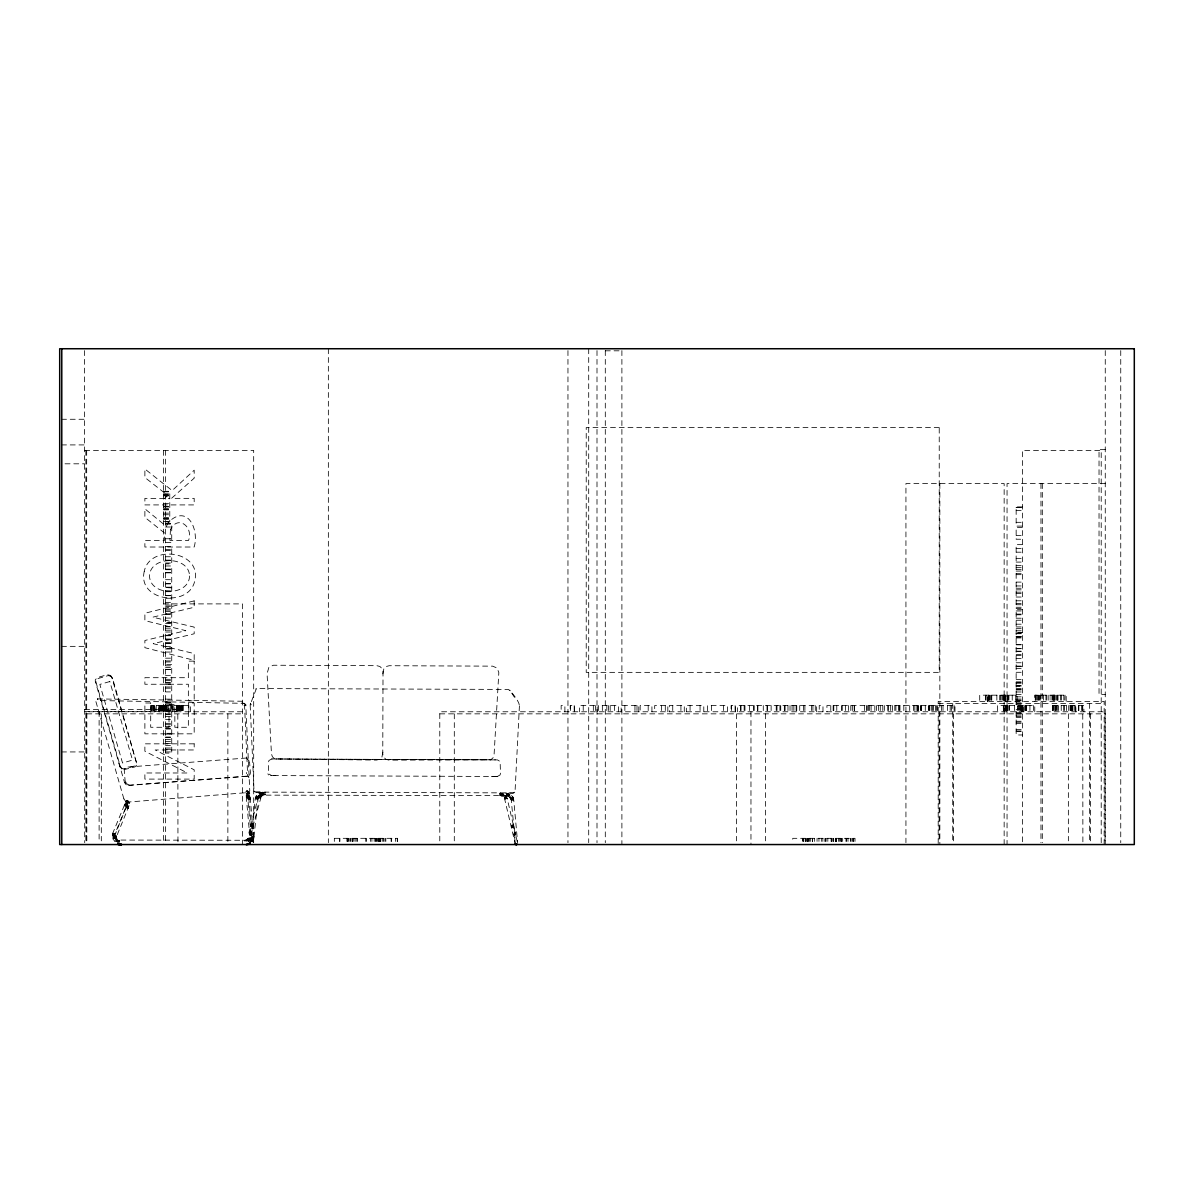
<?xml version="1.0" encoding="UTF-8"?>
<svg xmlns="http://www.w3.org/2000/svg" width="1194" height="1194" viewBox="0 0 1194 1194"><rect width="100%" height="100%" fill="white"/><g stroke="black" fill="none" stroke-linecap="round" stroke-linejoin="round"><path stroke-width="0.75" stroke-dasharray="5 3.75" d="M514.898 837.531L511.256 800.144L510.748 798.055L506.316 795.622L260.113 795.129L265.531 793.771M127.325 800.308L127.833 801.667L127.325 800.308L126.206 800.861L112.788 833.128L112.206 835.904L113.206 839.516L115.952 842.158M126.698 800.443L127.31 801.308M127.997 805.219L125.698 802.398M253.68 837.367L249.859 793.965L247.71 790.95L246.457 790.95L246.009 792.652L248.173 795.801M250.74 842.546L249.158 831.666L258.292 797.174L261.904 792.935L265.575 792.338M248.471 841.755L251.203 839.039L252.188 835.307L249.68 834.875L245.845 792.025M115.714 838.233L115.788 836.113M249.874 799.473L249.979 796.711M248.143 799.652L248.889 796.502L249.277 799.502M115.087 838.278L115.191 835.875M519.42 705.833L515.062 791.189L514.017 792.891L255.8 792.1L254.009 791.055L250.173 704.714L256.411 688.565L508.286 689.431C511.316 690.804 522.688 706.281 518.196 705.848M114.057 835.636L114.221 833.487M382.856 673.864L383.856 668.744L386.14 666.521L389.244 665.715L492.615 666.148L497.122 668.073L498.823 672.595L494.077 754.802L493.122 757.697L490.868 759.787L388.99 760.13L385.871 759.294L383.602 757.056L382.767 754.011L383.02 671.789L382.184 668.73L379.916 666.491L376.797 665.67L273.441 665.237L268.919 667.118L267.068 673.714L271.471 753.877L272.396 756.787L274.665 758.891L376.543 760.071L379.647 759.265L381.931 757.056L382.931 751.922M113.624 833.248L114.281 838.606L116.564 840.8L119.669 841.263M248.636 799.577L248.889 796.502M116.161 838.128L116.311 836.248M114.46 838.248L114.684 835.591M246.412 773.667L246.531 772.473M253.352 842.113L253.934 836.994L251.516 836.203L255.247 798.846L256.217 795.831L258.964 793.114L262.695 792.249L259.292 793.637L262.68 793.279M253.934 836.994L258.247 796.995L257.486 799.084M251.665 826.606L251.859 824.755M114.52 835.74L114.728 833.77M127.161 808.323L127.31 806.92M112.818 835.636L113.102 833.114M252.262 826.755L252.486 824.905M250.874 841.86L251.621 836.233L253.785 837.024M127.474 804.846L127.683 802.726L114.43 835.218L113.848 837.994L114.863 841.621M251.979 837.322L251.755 836.233L253.262 836.397L251.785 840.412L249.516 842.68M126.564 808.084L126.773 806.607M251.053 826.442L251.337 824.487M127.698 808.457L127.922 807.069M127.624 803.308L127.937 800.532L129.952 803.517L116.639 836.248L117.012 840.397L118.848 842.173M253.218 842.606L251.546 831.725L251.262 833.651L253.038 824.89M247.248 793.906L248.158 791.398L252.158 834.681L249.695 835.322L247.218 839.621L244.725 840.277L117.102 840.054L115.37 838.307L115.027 834.009L114.534 836.054L128.474 801.637L127.131 803.413M251.038 824.173L250.606 826.293L251.412 823.711M126.057 807.816L126.445 806.219M252.859 826.815L261.202 796.622L260.62 797.726L262.978 795.159L265.561 794.473L263.053 795.01L265.546 794.547M249.128 832.367L248.949 832.979M252.859 841.143L253.8 836.77M112.37 836.069L113.057 833.531M114.012 837.845L114.743 835.203M251.083 841.322L251.576 840.949M116.176 837.845L116.654 836.099M125.683 805.801L126.251 803.801M256.606 798.965L257.322 796.443L262.725 792.831M257.203 799.025L257.859 796.756L256.994 799.04M125.086 805.562L125.639 803.652M259.695 798.204L262.456 794.607L265.575 793.503M255.979 798.905L256.785 796.129L255.755 798.905M126.206 806.084L126.788 804.129M259.068 798.055L259.605 796.279M114.072 836.173L114.684 834.188M112.833 836.173L113.564 833.815M260.262 798.189L260.68 796.831M252.68 826.741L253.412 824.442M124.564 805.443L125.131 803.681M257.71 799.099L260.202 795.264L262.71 794.488L260.113 795.129M114.161 834.054L113.46 836.218L114.296 839.233L116.579 841.427M114.475 837.74L115.281 835.337M250.8 834.099L251.262 832.725M258.546 797.771L259.217 795.861M115.714 837.74L116.385 835.86M126.489 806.338L127.131 804.502M252.232 826.591L253.128 824.114M253.232 841.531L251.382 841.486M251.024 826.278L251.964 823.696M115.878 835.576L115.102 837.695L115.937 841.307M256.352 798.98L257.277 796.473M251.635 826.427L252.591 823.845M252.009 841.337L253.038 839.352L252.621 841.516M250.173 834.248L250.725 832.979L249.113 833.606M249.546 834.069L250.083 832.964M261.904 792.935L265.561 792.159M124.236 805.607L124.907 804.278M126.161 806.502L126.907 805.099M258.635 797.01L259.591 795.294M127.758 808.069L128.683 806.472M126.131 807.413L127.191 805.622M124.519 805.86L125.251 804.666M125.624 806.383L126.4 805.129M259.188 796.995L262.426 793.488L265.546 793.129M260.337 797.413L261.053 796.264M250.307 703.893L250.755 703.191L250.173 704.714L251.456 704.744M128.191 803.129L128.803 802.189M127.251 807.786L128.34 806.099M126.654 807.547L127.803 805.786M125.027 806.144L125.788 804.98M259.814 797.144L260.665 795.861M129.34 803.607L129.4 802.398L128.833 803.234M514.748 792.174L512.987 793.159L505.166 793.07M255.725 689.028L256.188 688.669M251.576 835.427L252.158 834.681M246.606 793.816L247.71 793.1M246.113 793.473L247.083 793.264M248.874 841.725L251.352 837.427L247.367 793.965L247.68 795.458M249.501 842.904L251.77 840.636L252.471 836.994M250.113 838.292L247.83 840.561L244.725 841.501L247.859 840.815L250.128 838.546L250.382 834.71L252.188 835.307M164.578 498.361L167.817 495.48L144.877 477.496L144.877 468.988L172.16 490.585L194.189 470.182L194.189 478.167L171.503 498.361L194.189 498.361L194.189 504.913L144.877 504.913L144.877 498.361L169.772 498.555M247.218 839.621L249.188 837.949L244.74 840.472L247.292 839.695M97.669 698.893L97.714 699.654L97.804 698.788M126.489 803.308L127.788 802.681M247.083 790.786L248.009 793.95M125.967 802.935L127.146 802.801M513.181 799.98L512.778 796.891L510.062 794.144L506.331 793.129M253.979 836.457L252.68 836.785M513.614 799.935L512.778 796.891L513.614 799.935L512.256 797.189L512.584 800.04M262.725 793.458L259.904 794.711L262.68 794.398M245.919 705.415L244.024 705.475M262.143 794.055L265.575 792.861M247.68 791.846L246.009 791.398M262.755 795.01L265.561 794.085M262.695 792.667L258.964 793.114L262.71 792.129M244.725 840.874L247.531 840.039M259.053 793.249L262.695 792.249M497.361 776.503L500.062 774.951L500.48 773.399L500.122 761.473L497.435 759.906L489.794 759.802L271.65 758.966L268.948 760.518L268.531 762.071L268.486 772.443L268.904 773.996L271.59 775.563M244.74 840.934L247.546 840.263M262.113 793.07L265.546 792.532M262.964 794.592L265.546 794.294M259.561 794.204L262.68 793.906M275.769 775.518L270.247 775.563L498.689 776.503L489.719 776.399M255.8 792.1L260.083 792.055M605.298 350.812L621.895 350.812M61.476 419.273L84.595 419.273M61.476 444.914L84.595 444.914M1105.256 449.645L1099.032 449.645L1099.032 694.445L1105.256 694.445M84.714 450.392L253.68 450.392L253.68 842.68M65.028 463.809L84.595 463.809M1105.256 483.585L1007.049 483.585L1007.049 844.546M163.548 491.301L169.772 491.301L169.772 521.957L163.548 521.957M163.548 491.838L169.772 491.838M163.548 493.809L169.772 493.809M163.548 494.659L169.772 494.659M163.548 495.212L169.772 495.331M163.548 495.853L169.772 495.853M163.548 503.45L169.772 503.45M163.548 506.39L169.772 506.39M163.548 506.943L169.772 506.943M1022.377 506.928L1016.154 506.928L1016.154 526.106L1022.377 526.106M1016.154 507.346L1022.377 507.346M1016.154 507.569L1022.377 507.569M163.548 508.554L169.772 508.554M163.548 509.659L169.772 509.659M163.548 509.808L169.772 509.808M1016.154 510.569L1022.377 510.569M163.548 513.166L169.772 513.166M163.548 514.733L169.772 514.733M163.548 517.927L169.772 517.927M163.548 518.047L169.772 518.047M163.548 518.569L169.772 518.569M163.548 519.42L169.772 519.42M163.548 521.42L169.772 521.42M1016.154 522.315L1022.377 522.315M165.503 523.36L171.727 523.36L171.727 542.539L165.503 542.539M165.503 523.778L171.727 523.778M165.503 524.002L171.727 524.002M165.503 527.002L171.727 527.002M1022.377 527.479L1016.154 527.479L1016.154 539.24L1022.377 539.24M1016.154 535.509L1022.377 535.509M165.503 538.748L171.727 538.748M1022.377 544.643L1016.154 544.643L1016.154 608.507L1022.377 608.507M165.503 546.419L171.727 546.419L171.727 563.866L165.503 563.866M1016.154 548.374L1022.377 548.374M165.503 549.882L171.727 549.882M165.503 550.15L171.727 550.15M1016.154 552.195L1022.377 552.195M165.503 556.747L171.727 556.747M1016.154 558.359L1022.377 558.359M165.503 560.135L171.727 560.135M165.503 560.493L171.727 560.493M1016.154 562.09L1022.377 562.09M165.503 563.016L171.727 563.016M1016.154 565.404L1022.377 565.404M165.503 565.971L171.727 565.971L171.727 664.655L165.503 664.655M1016.154 567.329L1022.377 567.329M165.503 569.105L171.727 569.105M1016.154 569.344L1022.377 569.344M165.503 569.702L171.727 569.702M1016.154 571.075L1022.377 571.075M165.503 572.613L171.727 572.613M165.503 572.851L171.727 572.851M1016.154 573.672L1022.377 573.672M1016.154 574.672L1022.377 574.672M165.503 579.687L171.727 579.687M1016.154 582.105L1022.377 582.105M165.503 583.418L171.727 583.418M165.503 583.881L171.727 583.881M1016.154 585.956L1022.377 585.956M165.503 587.194L171.727 587.194M171.727 587.612L165.503 587.612L171.727 587.821M1016.154 588.239L1022.377 588.239M1016.154 589.836L1022.377 589.836M165.503 590.836L171.727 590.836M165.503 591.418L171.727 591.418M165.503 591.687L171.727 591.687M1016.154 592.179L1022.377 592.179M1016.154 593.567L1022.377 593.567M165.503 595.418L171.727 595.418M165.503 595.672L171.727 595.672M1016.154 597.03L1022.377 597.03M165.503 598.254L171.727 598.254M1016.154 600.791L1022.377 600.791M165.503 602.567L171.727 602.567M1016.154 603.537L1022.377 603.537M163.548 603.895L242.382 603.895L242.382 844.546M1016.154 604.731L1022.377 604.731M165.503 605.134L171.727 605.134M165.503 606.373L171.727 606.373M1016.154 607.268L1022.377 607.268M165.503 608.865L171.727 608.865M1022.377 609.701L1016.154 609.701L1016.154 706.803L1022.377 706.803M165.503 610.089L171.727 610.089M1016.154 610.955L1022.377 610.955M165.503 611.403L171.727 611.403M165.503 613.82L171.727 613.82M1016.154 614.089L1022.377 614.089M165.503 614.358L171.727 614.358M1016.154 614.806L1022.377 614.806M165.503 618.074L171.727 618.074M1016.154 618.208L1022.377 618.208M1016.154 620.238L1022.377 620.238M165.503 623.402L171.727 623.402M1016.154 624.193L1022.377 624.193M165.503 626.417L171.727 626.417M1016.154 626.925L1022.377 626.925M165.503 628.163L171.727 628.163M1016.154 628.671L1022.377 628.671M165.503 630.208L171.727 630.208M1016.154 630.79L1022.377 630.79M165.503 632.014L171.727 632.014M1016.154 633.507L1022.377 633.507M1016.154 633.701L1022.377 633.701M165.503 635.283L171.727 635.283M165.503 635.715L171.727 635.715M1016.154 636.506L1022.377 636.506M1016.154 636.82L1022.377 636.82M1016.154 636.939L1022.377 636.939M1016.154 637.939L1022.377 637.939M165.503 639.014L171.727 639.014M165.503 639.447L171.727 639.447M165.503 642.79L171.727 642.79M165.503 643.208L171.727 643.208M165.503 643.432L171.727 643.432M1016.154 644.521L1022.377 644.521M1016.154 644.835L1022.377 644.835M61.476 646.357L84.595 646.357M165.503 646.432L171.727 646.432M1016.154 648.551L1022.377 648.551M1016.154 648.745L1022.377 648.64M165.503 649.029L171.727 649.029M1016.154 651.178L1022.377 651.178M1016.154 651.506L1022.377 651.506M165.503 652.058L171.727 652.058M1016.154 654.596L1022.377 654.596M1016.154 655.446L1022.377 655.446M165.503 658.178L171.727 658.178M1016.154 658.416L1022.377 658.416M165.503 660.909L171.727 660.909M165.503 661.969L171.727 661.969M1016.154 662.76L1022.377 662.76M165.503 665.834L171.727 665.834L171.727 753.101L165.503 753.101M1016.154 666.118L1022.377 666.118M1016.154 666.327L1022.377 666.327M1016.154 666.551L1022.377 666.551M165.503 667.55L171.727 667.55M1016.154 668.356L1022.377 668.356M165.503 669.356L171.727 669.356M165.503 669.58L171.727 669.58M1016.154 672.297L1022.377 672.297M165.503 675.58L171.727 675.58M165.503 679.311L171.727 679.311M1016.154 679.371L1022.377 679.371M165.503 680.61L171.727 680.61M1016.154 682.013L1022.377 682.013M165.503 682.341L171.727 682.341M1016.154 682.222L1022.377 682.222M165.503 683.147L171.727 683.147M1016.154 683.237L1022.377 683.237M165.503 684.461L171.727 684.461M1016.154 685.49L1022.377 685.49M1016.154 685.908L1022.377 686.117L1016.154 686.162M165.503 686.998L171.727 686.998M165.503 688.177L171.727 688.177M1016.154 688.848L1022.377 688.848M1016.154 689.117L1022.377 689.117M1016.154 689.938L1022.377 689.938M165.503 691.908L171.727 691.908M1016.154 691.983L1022.377 691.983M1016.154 694.505L1022.377 694.505M1016.154 696.833L1022.377 696.833M1016.154 699.057L1022.377 699.057M165.503 699.132L171.727 699.132M1016.154 700.147L1022.377 700.147M1016.154 700.863L1022.377 700.863M165.503 701.893L171.727 701.893M165.503 702.684L171.727 702.684M165.503 702.982L171.727 702.982M1016.154 702.833L1022.377 702.833M938.2 703.475L1104.166 703.475M165.503 704.176L171.727 704.176M1016.154 704.669L1022.377 704.669M1052.421 705.55L1083.883 705.55L1083.883 711.773M1022.377 708.624L1016.154 708.624L1016.154 734.967L1022.377 734.967M84.595 709.49L177.951 709.49M1016.154 709.609L1022.377 709.609M165.503 710.236L171.727 710.236M165.503 710.355L171.727 710.355M165.503 710.863L171.727 710.863M84.595 711.564L177.951 711.564M242.382 711.773L86.789 711.773L86.789 840.86M1016.154 712.355L1022.377 712.355M1016.154 713.549L1022.377 713.549M86.789 713.848L242.382 713.848M439.78 713.848L1105.062 713.848M165.503 714.579L171.727 714.579M1016.154 715.072L1022.377 715.072M1016.154 716.46L1022.377 716.46M165.503 716.49L171.727 716.49M1016.154 717.46L1022.377 717.46M165.503 719.609L171.727 719.609M1016.154 721.251L1022.377 721.251M1016.154 722.206L1022.377 722.206M165.503 723.355L171.727 723.355M1016.154 723.639L1022.377 723.639M165.503 724.683L171.727 724.683M165.503 726.728L171.727 726.728M165.503 728.534L171.727 728.534M165.503 729.027L171.727 729.027M1016.154 729.594L1022.377 729.594M1016.154 731.026L1022.377 731.026M1016.154 731.295L1022.377 731.295M165.503 734.131L171.727 734.131M165.503 737.056L171.727 737.056M165.503 737.534L171.727 737.534M165.503 739.564L171.727 739.564M165.503 741.608L171.727 741.608M165.503 743.519L171.727 743.519M165.503 745.384L171.727 745.384M165.503 748.011L171.727 748.011M165.503 749.325L171.727 749.325M61.476 751.936L84.595 751.936M165.503 751.936L171.727 751.936M271.65 758.966L497.435 759.906M242.337 703.326L242.292 701.893L242.337 703.326L244.248 703.296M116.251 841.367L119.669 841.874M499.973 794.473L503.375 795.055M499.958 795.07L503.062 795.607L506.36 799.07M116.878 840.322L119.669 840.815M499.973 793.831L503.614 794.488M246.397 758.026L127.131 767.1L124.579 768.876L124.28 770.458L125.101 780.801L126.982 784.025L129.788 785.354L247.546 776.085L250.113 774.309L250.412 772.727L249.591 762.399L246.397 758.026L249.053 760.876M502.749 796.01L499.958 795.443L502.51 796.159L505.166 799.204M499.973 793.309L503.689 794.085M506.331 794.473L509.45 795.204M506.331 795.085L509.137 795.741L506.301 794.92M506.346 793.831L509.763 794.667L506.301 793.667M506.316 795.502L508.898 796.144L506.316 795.622L510.763 798.04L511.793 800.084M509.972 794.279L506.331 793.353L509.957 794.294M111.803 677.177L110.415 675.431L107.4 674.685L97.43 677.565L95.281 679.804L95.311 681.416L124.46 782.294L127.042 785.368L247.71 776.249L246.994 774.831L248.934 777.324L247.68 776.025L244.457 703.296L242.382 701.266L96.774 698.893L95.819 701.266L123.877 798.861L126.639 802.174L248.845 792.488L249.755 790.682L245.755 704.341M245.785 704.385L244.024 703.341L100.221 700.565L102.177 702.072L100.296 699.445L101.759 701.296M503.361 794.07L499.943 793.129L503.599 793.935L507.122 798.204L517.689 843.651M506.301 795.398L508.883 796.159M499.943 795.264L502.42 795.995M506.301 794.279L509.405 795.234L513.032 799.965M499.943 793.517L503.047 794.473L505.569 798.159M499.928 794.741L502.495 795.592M499.928 794.1L502.719 795.04M117.116 840.367L119.684 841.322M116.893 840.86L119.684 841.949M111.146 676.356L108.132 675.61L98.162 678.49L96.013 680.729L96.042 682.341L120.46 766.906M121.221 768.19L124.236 768.936L134.206 766.055L136.37 763.802L136.325 762.205L111.908 677.64M118.937 763.16L119.773 766.011L123.325 769.846L134.907 766.936L137.056 764.697L112.923 679.52L111.072 676.267M250.188 799.592L249.248 795.04M125.639 782.309L128.206 785.07M115.952 840.725L118.236 842.934M248.158 792.189L247.71 790.95L249.74 794.189M508.808 796.294L511.375 800.129L510.748 798.055M112.624 678.565L110.415 675.431M124.46 782.294L126.28 784.831M123.877 798.861L125.877 801.637M504.375 797.846L515.211 843.68M246.457 790.95L247.039 791.756M504.778 797.846L505.734 799.219M505.868 797.293L506.883 798.801M514.48 697.371L509.793 690.087L510.226 690.789M120.385 766.802L121.922 769.07M119.773 766.011L120.594 767.399M514.181 832.054L514.659 832.86M506.256 796.891L507.166 798.487M512.405 800.025L511.166 797.801L511.465 800.129M267.889 773.802L268.501 774.981M514.823 832.054L515.286 833.024M512.33 825.979L513.121 827.696M512.957 825.845L513.733 827.532M248.621 795.219L249.591 797.577M511.763 825.964L512.524 827.83M513.48 825.576L514.166 827.397M512.644 796.965L513.733 799.92L517.659 842.964M248.979 797.726L249.695 799.667M248.352 797.696L249.053 799.741M506.241 796.323L506.763 798.025M249.994 830.949L250.233 831.77M504.361 797.279L504.778 798.741M247.889 797.517L248.456 799.771M250.636 830.964L250.844 831.949M505.838 796.323L506.196 798.01M504.749 796.876L505.047 798.428M511.644 825.188L512.047 827.815M513.36 824.8L513.689 827.367M247.262 794.458L247.651 797.443M246.665 794.592L247.009 797.517M247.904 794.473L248.248 797.413M512.166 824.92L512.48 827.666M515.599 833.293L515.748 834.71M246.233 794.861L246.531 797.607M512.793 824.785L513.092 827.502M248.382 794.667L248.665 797.428M511.674 797.517L511.957 800.084M513.51 833.815L513.599 834.74M514.689 837.546L515.181 843.188M251.203 831.248L251.292 832.412M246.292 795.488L246.442 797.741M248.442 795.294L248.576 797.562M247.531 793.353L247.591 794.383M246.77 795.682L246.859 797.756M248.009 795.562L248.098 797.652M515.241 833.77L515.301 835.173M247.397 795.711L247.471 797.711M514.032 834.069L514.062 835.188M249.233 792.891L249.248 793.846M514.674 834.054L514.689 835.337M248.606 792.726L248.621 793.756M1120.748 350.603L1120.748 842.68M1105.256 350.603L1105.256 844.546M1105.062 840.86L1105.062 711.773L439.78 711.773L439.78 840.86M1104.166 844.546L1104.166 701.4L938.2 701.4L938.2 844.546M1101.211 842.68L1101.211 450.392L1022.377 450.392L1022.377 842.68M1090.54 713.848L1090.54 840.86M1089.644 703.475L1089.644 842.68M1082.749 705.55L1082.883 844.546M1082.555 705.55L1082.555 711.773M1081.54 705.55L1081.54 711.773M1078.869 705.55L1078.869 711.773M1078.54 705.55L1078.54 711.773M1075.152 705.55L1075.152 711.773M1074.078 705.55L1074.078 711.773M1072.54 705.55L1072.69 711.773M1072.063 705.55L1072.063 711.773M1071.854 705.55L1071.854 711.773M1071.316 705.55L1071.316 711.773M1071.137 705.55L1071.137 711.773M1070.779 705.55L1070.779 711.773M1070.093 705.55L1070.093 711.773M1068.72 705.55L1068.72 711.773M1068.361 713.848L1068.361 840.86M1066.541 705.55L1066.541 711.773M1066.182 701.4L1066.182 695.177L1034.72 695.177L1034.825 701.4M1065.048 695.177L1064.854 701.4M1064.585 705.55L1064.585 711.773M1063.839 695.177L1063.839 701.4M1063.675 705.55L1063.675 711.773M1061.168 695.177L1061.168 701.4M1061.227 705.55L1061.227 711.773M1060.839 695.177L1060.839 701.4M1058.481 705.55L1058.391 711.773M1057.988 695.177L1058.078 701.4M1057.451 695.177L1057.451 701.4M1057.332 695.177L1057.332 701.4M1057.287 705.55L1057.287 711.773M1056.391 695.177L1056.391 701.4M1056.526 705.55L1056.526 711.773M1055.809 705.55L1055.705 711.773M1055.586 705.55L1055.586 711.773M1054.989 695.177L1054.989 701.4M1054.839 695.177L1054.839 701.4M1054.362 695.177L1054.362 701.4M1054.287 705.55L1054.317 711.773M1053.615 695.177L1053.615 701.4M1053.436 695.177L1053.436 701.4M1053.168 705.55L1053.168 711.773M1053.078 695.177L1053.078 701.4M1052.959 705.55L1052.959 711.773M1052.392 695.177L1052.392 701.4M1052.526 705.55L1052.421 711.773M1051.019 695.177L1051.019 701.4M1048.839 695.177L1048.839 701.4M1046.884 695.177L1046.884 701.4M1045.974 695.177L1045.974 701.4M1043.526 695.177L1043.526 701.4M1042.317 483.585L1042.317 842.68M1040.959 483.585L1040.959 842.68M1040.69 695.177L1040.69 701.4M1039.586 695.177L1039.586 701.4M1038.825 695.177L1038.825 701.4M1038.108 695.177L1038.004 701.4M1037.884 695.177L1037.884 701.4M1036.616 695.177L1036.616 701.4M1035.467 695.177L1035.467 701.4M1035.258 695.177L1035.258 701.4M1034.765 711.773L1034.765 705.55L997.408 705.55L997.408 711.773M1033.422 705.55L1033.422 711.773M1029.929 705.55L1029.929 711.773M1026.646 705.55L1026.646 711.773M1026.034 705.55L1026.034 711.773M1025.915 705.55L1025.915 711.773M1025.139 705.55L1025.139 711.773M1024.959 705.55L1024.84 711.773M1023.571 711.773L1023.228 705.55M1022.736 705.55L1022.736 711.773M1022.198 711.773L1022.049 705.55L1021.825 711.773M1021.661 705.55L1021.661 711.773M1020.974 705.55L1020.974 711.773M1020.646 705.55L1020.646 711.773M1019.601 705.55L1019.601 711.773M1018.333 705.55L1018.333 711.773M1017.407 705.55L1017.407 711.773M1017.064 701.4L1017.064 695.177L979.707 695.177L979.707 701.4M1015.721 695.177L1015.721 701.4M1014.557 705.55L1014.557 711.773M1012.228 695.177L1012.228 701.4M1009.467 705.55L1009.363 711.773L1009.273 705.55M1008.945 695.177L1008.87 701.4M1008.333 695.177L1008.333 701.4M1008.169 705.55L1008.169 711.773M1007.438 695.177L1007.438 701.4M1007.258 695.177L1007.139 701.4M1007.333 705.55L1007.333 711.773M1006.781 705.55L1006.781 711.773M1006.587 705.55L1006.587 711.773M1006.303 705.55L1006.109 711.773M1005.87 695.177L1005.87 701.4M1005.736 701.4L1005.617 695.177L1005.542 701.4M1005.199 705.55L1005.169 711.773M1005.035 695.177L1005.035 701.4M1005.094 705.55L1005.094 711.773M1004.497 695.177L1004.497 701.4M1004.154 844.546L1004.154 483.585L905.933 483.585L905.933 842.68M1003.96 695.177L1003.96 701.4M1003.841 705.55L1003.841 711.773M1003.273 695.177L1003.273 701.4M1003.318 705.55L1003.348 711.773M1002.945 695.177L1002.945 701.4M1001.9 695.177L1001.9 701.4M1000.632 695.177L1000.632 701.4M999.706 695.177L999.706 701.4M996.856 695.177L996.856 701.4M991.766 695.177L991.766 701.4M991.572 695.177L991.572 701.4M990.468 695.177L990.468 701.4M989.632 695.177L989.632 701.4M989.08 695.177L989.08 701.4M988.886 695.177L988.886 701.4M988.602 695.177L988.602 701.4M988.408 695.177L988.408 701.4M986.14 695.177L986.14 701.4M985.647 695.177L985.528 701.4M954.976 711.773L954.976 705.55L826.935 705.55L826.935 711.773M954.125 705.55L954.125 711.773M953.618 713.848L953.618 840.86M952.722 703.475L952.722 842.68M951.484 705.55L951.484 711.773M950.185 705.55L950.185 711.773M947.558 705.55L947.558 711.773M943.006 705.55L943.006 711.773M941.424 705.55L941.424 711.773M939.842 483.585L939.842 844.546M939.096 711.773L939.096 840.86M937.394 705.55L937.394 711.773M936.618 705.55L936.618 711.773M935.618 705.55L935.618 711.773M933.111 705.55L933.111 711.773M932.962 705.55L932.857 711.773M931.305 705.55L931.305 711.773M929.753 705.55L929.753 711.773M929.036 705.55L929.036 711.773M928.723 705.55L928.723 711.773M925.29 705.55L925.29 711.773M921.395 705.55L921.395 711.773M921.022 705.55L921.022 711.773M920.723 705.55L920.723 711.773M918.574 705.55L918.574 711.773M917.917 705.55L917.917 711.773M917.723 705.55L917.723 711.773M916.902 705.55L916.902 711.773M914.843 705.55L914.843 711.773M913.425 705.55L913.425 711.773M909.694 705.55L909.694 711.773M903.813 705.55L903.813 711.773M899.948 705.55L899.948 711.773M899.261 705.55L899.261 711.773M898.664 705.55L898.664 711.773M895.903 705.55L895.903 711.773M894.813 705.55L894.813 711.773M892.485 705.55L892.485 711.773M890.679 705.55L890.679 711.773M888.62 705.55L888.62 711.773M887.739 705.55L887.739 711.773M884.321 705.55L884.321 711.773M882.799 705.55L882.799 711.773M880.276 705.55L880.276 711.773M878.53 705.55L878.53 711.773M876.545 705.55L876.545 711.773M874.814 705.55L874.814 711.773M871.098 705.55L871.098 711.773M869.665 705.55L869.665 711.773M868.456 705.55L868.456 711.773M867.232 705.55L867.232 711.773M866.65 705.55L866.65 711.773M864.605 705.55L864.605 711.773M855.008 841.427L855.008 838.322L792.756 838.322L792.756 841.427M854.411 705.55L854.501 711.773M854.188 705.55L854.188 711.773M853.695 838.322L853.695 841.427M853.128 838.322L853.128 841.427M852.8 838.322L852.8 841.427M852.322 705.55L852.322 711.773M851.113 838.322L851.113 841.427M850.8 705.55L850.8 711.773M850.516 838.322L850.516 841.427M848.531 705.55L848.531 711.773M848.024 838.322L848.024 841.427M846.665 838.322L846.665 841.427M845.979 838.322L845.979 841.427M845.546 705.55L845.546 711.773M842.665 838.322L842.665 841.427M842.054 705.55L842.054 711.773M841.815 705.55L841.815 711.773M841.501 838.322L841.501 841.427M841.337 838.322L841.337 841.427M840.472 838.322L840.472 841.427M839.681 838.322L839.681 841.427M838.486 838.322L838.486 841.427M836.785 705.55L836.785 711.773M836.367 838.322L836.367 841.427M836.099 838.322L836.143 841.427M835.934 838.322L835.934 841.427M835.576 838.322L835.576 841.427M835.307 838.322L835.307 841.427M833.785 705.55L833.785 711.773M833.561 705.55L833.561 711.773M833.352 838.322L833.352 841.427M833.143 705.55L833.143 711.773M833.188 838.322L833.188 841.427M832.024 838.322L832.024 841.427M831.502 838.322L831.502 841.427M831.099 838.322L831.099 841.427M830.785 705.55L830.785 711.773M827.83 838.322L827.83 841.427M826.099 838.322L826.099 841.427M825.338 838.322L825.338 841.427M825.009 838.322L824.845 841.427M822.979 711.773L822.979 705.55L819.233 705.55L819.233 711.773M822.86 838.322L822.86 841.427M821.338 838.322L821.338 841.427M818.95 838.322L818.95 841.427M817.054 838.322L817.054 841.427M816.651 711.773L816.651 705.55L737.549 705.55L737.549 711.773M815.278 705.55L815.278 711.773M814.651 838.322L814.651 841.427M812.92 705.55L812.92 711.773M812.696 838.322L812.592 841.427M812.517 838.322L812.562 841.427M811.487 705.55L811.487 711.773M810.696 838.322L810.696 841.427M809.413 838.322L809.413 841.427M808.219 838.322L808.189 841.427M808.054 838.322L808.054 841.427M807.816 838.322L807.816 841.427M807.428 838.322L807.428 841.427M806.428 838.322L806.428 841.427M805.696 838.322L805.741 841.427M805.577 838.322L805.577 841.427M804.89 705.55L804.89 711.773M803.816 838.322L803.816 841.427M803.517 705.55L803.517 711.773M803.487 838.322L803.487 841.427M802.652 841.427L802.652 838.322L802.458 841.427M799.726 705.55L799.726 711.773M796.741 705.55L796.741 711.773M796.532 705.55L796.532 711.773M796.114 705.55L796.114 711.773M793.876 705.55L793.876 711.773M792.07 705.55L792.07 711.773M790.025 705.55L790.025 711.773M787.98 705.55L787.98 711.773M784.98 705.55L784.98 711.773M784.756 705.55L784.756 711.773M784.339 705.55L784.339 711.773M780.727 705.55L780.727 711.773M779.936 705.55L779.936 711.773M776.995 705.55L776.995 711.773M776.219 705.55L776.219 711.773M771.13 705.55L771.13 711.773M767.399 705.55L767.399 711.773M767.011 705.55L767.011 711.773M765.488 713.848L765.488 840.86M763.279 705.55L763.279 711.773M757.877 705.55L757.877 711.773M757.414 705.55L757.414 711.773M754.145 705.55L754.145 711.773M753.683 705.55L753.683 711.773M750.966 711.773L750.966 844.546M749.504 705.55L749.504 711.773M744.966 705.55L744.966 711.773M744.16 705.55L744.16 711.773M741.041 705.55L741.041 711.773M740.429 705.55L740.429 711.773M736.444 713.848L736.444 840.86M735.37 711.773L735.37 705.55L731.116 705.55L731.116 711.773M735.101 705.55L735.101 711.773M731.37 705.55L731.37 711.773M727.459 711.773L727.459 705.55L707.624 705.55L707.624 711.773M723.594 705.55L723.594 711.773M711.475 705.55L711.475 711.773M703.788 711.773L703.788 705.55L686.341 705.55L686.341 711.773M700.057 705.55L700.057 711.773M690.072 705.55L690.072 711.773M684.281 711.773L684.281 705.55L669.327 705.55L669.327 711.773M680.923 705.55L680.923 711.773M672.744 705.55L672.744 711.773M667.819 711.773L667.819 705.55L654.685 705.55L654.685 711.773M665.297 705.55L665.297 711.773M661.566 705.55L661.566 711.773M651.924 711.773L651.924 705.55L640.163 705.55L640.163 711.773M648.193 705.55L648.193 711.773M638.805 711.773L638.805 705.55L621.149 705.55L621.149 711.773M636.999 705.55L636.999 711.773M634.954 705.55L634.954 711.773M624.865 705.55L624.865 711.773M621.895 350.603L621.895 844.546M618.477 711.773L618.477 705.55L598.448 705.55L598.448 711.773M614.447 705.55L614.447 711.773M610.179 705.55L610.179 711.773M608.373 705.55L608.373 711.773M606.821 705.55L606.821 711.773M605.298 350.603L605.298 842.68M602.343 705.55L602.343 711.773M597.179 711.773L597.179 705.55L579.523 705.55L579.523 711.773M597 350.603L597 842.68M595.373 705.55L595.373 711.773M593.328 705.55L593.328 711.773M588.702 348.738L588.702 842.68M583.224 705.55L583.224 711.773M574.448 711.773L574.448 705.55L570.195 705.55L570.195 711.773M574.195 705.55L574.195 711.773M570.448 705.55L570.448 711.773M567.956 350.603L567.956 842.68M564.896 711.773L564.896 705.55L561.15 705.55L561.15 711.773M454.302 713.848L454.302 840.86M397.587 841.427L397.587 838.322L333.932 838.322L333.932 841.427M397.259 838.322L397.259 841.427M395.572 838.322L395.572 841.427M391.632 838.322L391.632 841.427M391.125 838.322L391.125 841.427M385.796 838.322L385.826 841.427M384.931 838.322L384.931 841.427M383.155 838.322L383.155 841.427M382.946 838.322L382.946 841.427M380.826 838.322L380.826 841.427M380.573 838.322L380.602 841.427M380.393 838.322L380.393 841.427M380.035 838.322L380.035 841.427M379.767 838.322L379.767 841.427M379.438 838.322L379.438 841.427M378.543 838.322L378.543 841.427M378.244 838.322L378.244 841.427M377.647 838.322L377.647 841.427M376.498 838.322L376.498 841.427M375.961 838.322L375.961 841.427M375.558 838.322L375.558 841.427M374.2 838.322L374.2 841.427M371.916 838.322L371.916 841.427M370.558 838.322L370.558 841.427M366.319 838.322L366.319 841.427M365.797 838.322L365.797 841.427M357.155 838.322L357.155 841.427M356.991 838.322L356.991 841.427M355.17 838.322L355.17 841.427M353.872 838.322L353.872 841.427M352.842 838.322L352.678 841.427L352.514 838.322M352.29 838.322L352.29 841.427M352.051 838.322L352.051 841.427M350.17 838.322L350.17 841.427M350.036 838.322L350.036 841.427M348.275 838.322L348.275 841.427M347.947 838.322L347.947 841.427M347.215 838.322L347.215 841.427M347.081 838.322L347.051 841.427M339.902 838.322L339.902 841.427M339.439 838.322L339.439 841.427M334.335 838.322L334.335 841.427M328.35 348.738L328.35 842.68M227.86 713.848L227.86 844.546M190.368 711.773L190.353 705.55L150.489 705.55L150.489 711.773M188.816 705.55L188.801 711.773M183.1 705.55L183.085 711.773M182.846 705.55L182.846 711.773M182.652 705.55L182.518 711.773M182.279 705.55L182.249 711.773M182.07 705.55L182.085 711.773M181.981 705.55L181.891 711.773M181.533 705.55L181.712 711.773M181.264 705.55L181.473 711.773M181.01 705.55L181.01 711.773M180.234 705.55L180.234 711.773M179.787 705.55L179.831 711.773M179.742 705.55L179.593 711.773M179.294 705.55L179.294 711.773M179.055 705.55L179.01 711.773M178.876 705.55L178.846 711.773M178.384 705.55L178.503 711.773M178.145 705.55L178.145 711.773M177.802 705.55L177.951 842.263M177.593 705.55L177.622 711.773M177.1 705.55L177.19 711.773M176.936 705.55L176.921 711.773M176.593 705.55L176.637 711.773M176.503 705.55L176.503 711.773M173.757 705.55L173.757 711.773M172.623 705.55L172.623 711.773M171.906 705.55L171.832 711.773M170.354 705.55L170.354 711.773M168.727 705.55L168.772 711.773M167.369 705.55L167.369 711.773M166.503 705.55L166.503 711.773M166.264 705.55L166.264 711.773M165.981 705.55L165.981 711.773M165.503 450.392L165.503 842.68M165.22 705.55L165.22 711.773M164.921 705.55L164.921 711.773M164.578 705.55L164.578 711.773M164.175 705.55L164.115 711.773M163.996 705.55L163.951 711.773M163.548 450.392L163.548 844.546M163.28 705.55L163.28 711.773M162.951 705.55L162.862 711.773M162.683 705.55L162.593 711.773M162.474 705.55L162.518 711.773M162.265 705.55L162.265 711.773M162.071 705.55L162.056 711.773M161.757 705.55L161.757 711.773M161.205 705.55L161.205 711.773M160.921 705.55L160.921 711.773M160.503 705.55L160.429 711.773M160.205 705.55L160.205 711.773M159.996 705.55L160.011 711.773M159.817 705.55L159.668 711.773M159.399 705.55L159.563 711.773M159.28 711.773L159.22 705.55L159.011 711.773M158.847 705.55L158.712 711.773M156.28 705.55L156.16 711.773M154.28 705.55L154.28 711.773M154.011 705.55L154.011 711.773M153.742 705.55L153.742 711.773M153.429 705.55L153.444 711.773M152.28 705.55L152.295 711.773M151.817 705.55L151.877 711.773M151.504 705.55L151.593 711.773M101.311 713.848L101.311 840.86M99.117 711.564L99.117 842.263M86.669 450.392L86.669 842.68M85.849 450.392L85.849 842.68M84.595 350.603L84.714 842.68M144.25 571.389C137.176 601.224 189.13 608.134 194.786 580.762C201.98 550.807 149.787 543.822 144.25 571.389M189.547 575.986C189.13 596.507 150.026 596.493 149.504 575.986C150.056 555.523 189.055 555.508 189.547 575.986M170.444 529.629L169.936 540.449L188.562 540.449C193.622 526.479 177.622 514.718 170.444 529.629M114.4 835.352L114.012 838.143L114.4 835.352M128.43 807.04L128.012 808.457L128.43 807.04M256.382 795.905L255.486 798.861L256.352 795.92M259.068 795.502L258.262 797.458L259.068 795.502M168.563 522.136L166.339 526.375L144.877 508.823L144.877 517.345L164.474 532.972L164.474 540.449L144.877 540.449L144.877 547.016L194.189 547.016C199.294 529.226 187.443 503.719 168.563 522.136M109.818 681.535L99.848 684.416L122.549 762.996L132.519 760.115L109.818 681.535M194.189 600.866L144.877 613.253L144.877 620.641L185.801 630.671L144.877 640.477L144.877 647.685L194.189 660.312L194.189 653.581L153.19 643.656L194.189 633.775L194.189 627.119L152.787 617.164L194.189 607.283L194.189 600.866M939.23 427.571L586.224 427.571L586.224 672.356L939.23 672.356L939.23 427.571M171.727 622.686L165.503 622.686L171.727 622.761M1022.377 632.611L1016.154 632.611L1022.377 632.686M171.727 648.312L165.503 648.312L171.727 648.402M194.189 661.133L188.353 661.133L188.353 677.699L144.877 677.699L144.877 684.252L188.353 684.252L188.353 700.818L194.189 700.818L194.189 661.133M150.698 702.997L144.877 702.997L144.877 733.832L194.189 733.832L194.189 702.997L188.353 702.997L188.353 727.28L174.846 727.28L174.846 704.654L169.011 704.654L169.011 727.28L150.698 727.28L150.698 702.997M171.727 733.325L165.503 733.325L171.727 733.429M194.189 743.832L144.877 743.832L144.877 751.19L187.398 772.981L144.877 772.981L144.877 779.1L194.189 779.1L194.189 769.802L155.145 749.966L194.189 749.966L194.189 743.832M119.684 840.845L117.102 840.054L119.684 840.845M254.785 791.831L254.009 791.055L254.755 791.816M515.733 833.472L515.345 832.308L515.733 833.472M247.83 792.562L247.83 792.562M1075.779 711.773L1075.779 705.55L1075.69 711.773M987.498 701.4L987.498 695.177L987.393 701.4M154.892 711.773L154.892 705.55L154.802 711.773"/><path stroke-width="1.5" d="M249.815 843.427L246.412 844.248M516.465 844.904L515.898 844.098L517.539 844.277M246.397 844.874L250.128 843.874M118.221 843.516L121.34 844.039M117.907 843.994L121.34 844.651M117.684 844.277L121.34 845.098L117.699 843.979M117.609 844.262L121.34 845.262M515.405 843.74L515.838 844.755M515.181 843.188L515.375 844.307M61.775 348.738L61.775 844.546M1134.3 348.738L59.7 348.738L59.7 844.546L1134.3 844.546L1134.3 348.738"/></g></svg>
